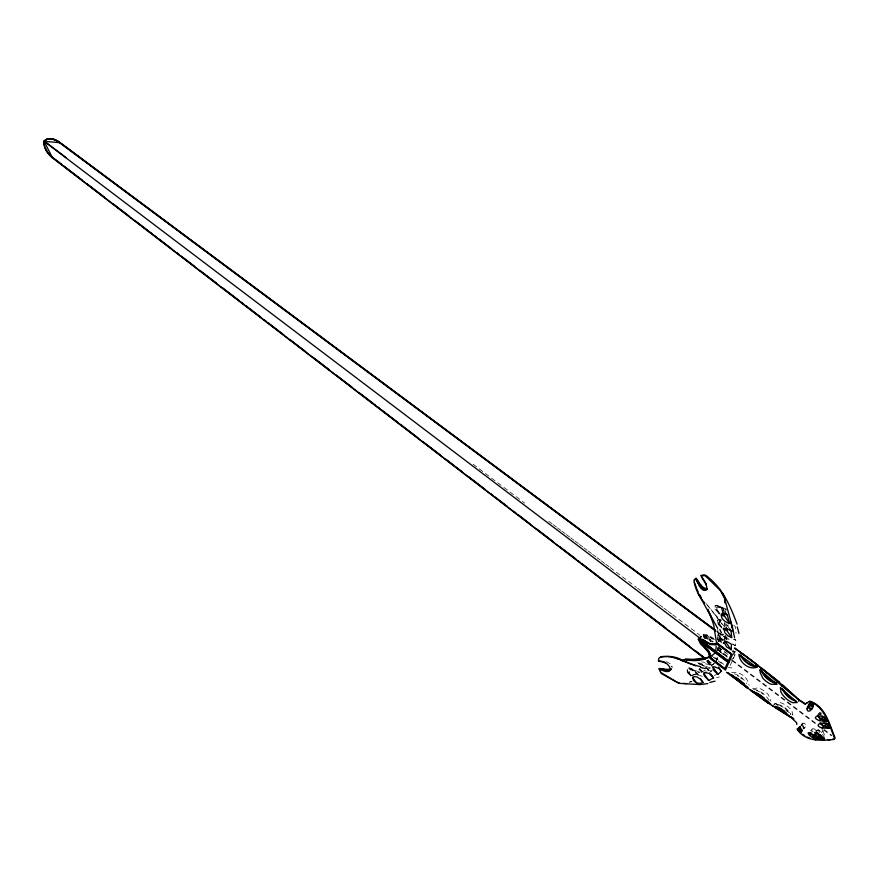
<?xml version="1.0" encoding="UTF-8"?>
<svg xmlns="http://www.w3.org/2000/svg" width="879" height="879" viewBox="0 0 879 879"><rect width="100%" height="100%" fill="white"/><g stroke="black" fill="none" stroke-linecap="round" stroke-linejoin="round"><path stroke-width="0.66" stroke-dasharray="4.39 3.3" d="M716.671 607.411L717.253 610.147L719.934 613.322M725.505 611.993L726.175 609.586M708.111 670.248L708.155 669.051L710.001 668.062M724.56 640.055L724.845 635.967M725.032 639.593L725.318 635.517L727.944 639.264M726.329 639.956L726.515 637.231L725.01 635.946M726.79 639.505L726.988 636.781M732.932 644.626L735.459 645.582L735.833 640.143L734.328 638.857M696.882 674.622L698.333 672.325L701.299 672.732L688.653 668.084L686.532 668.776L687.664 672.907L690.806 675.907L696.377 674.105L702.31 676.358M717.912 647.197L717.594 650.581L719.989 648.262L717.868 650.284M718.066 650.13L718.374 646.746M820.777 712.616L819.602 712.968L820.953 715.352M717.616 620.058L717.857 622.618L721.483 627.98M719.286 621.321L719.527 623.881L721.967 627.09M727.955 625.793L728.142 624.683M803.23 728.647L803.01 726.483L801.088 725.362M816.745 730.581C819.744 727.812 823.194 736.053 824.579 737.448M718.528 633.056L718.385 635.132L721.747 640.286M716.264 659.722L717.242 657.393M716.198 660.481L717.297 658.03M723.439 654.47L720.154 651.987L721.154 649.471M733.855 654.405L735.316 651.163M730.207 665.491L736.195 652.207M719.758 651.57L720.89 649.207M716.418 660.492L717.539 658.14M803.483 728.625C804.714 727.087 802.604 723.593 800.879 725.417C803.263 719.582 808.438 726.197 803.955 728.614M708.43 659.964L708.155 661.953L711.408 666.15M815.932 730.493C814.646 727.351 810.229 728.779 812.789 732.009M802.813 723.549L801.011 725.911M816.371 730.592L817.118 729.867M714.44 639.637L708.935 636.473A7.032 4.395 45.9 0 0 707.375 635.627L704.782 635.319L711.265 640.22M705.343 638.604L704.376 636.429L710.858 641.329M704.782 635.319L707.21 635.792A7.032 4.395 45.9 0 1 708.76 636.638L709.485 636.868M716.945 642.857L721.681 638.264L723.758 639.824M720.055 651.91L720.912 651.086M731.097 660.261L733.701 657.734M785.815 710.419L792.935 715.023L791.748 710.595A15.47 9.669 45.9 0 0 778.761 702.387L773.74 704.332A15.47 9.68 45.9 0 1 791.012 714.155M801.187 725.098L803.109 723.23M817.8 714.44L819.7 712.594M803.021 729.087L805.241 726.933M819.459 714.814L821.371 712.957L821.997 713.363M812.493 728.757L810.559 730.636L812.822 731.02M822.03 729.361L822.964 731.009L820.865 733.031L818.986 731.064L816.657 730.328M709.353 672.743L712.627 669.82M715.275 662.392L712.671 664.722L707.287 660.514M706.485 660.689L708.287 663.546L711.342 665.952L713.946 663.623M721.681 638.264L717.572 639.494M718.451 641.274L719.549 640.341L721.615 641.901M721.67 639.791L722.098 639.429L718.945 640.615M701.881 672.501L699.255 668.754L702.541 671.633L707.364 669.051L708.562 670.765L706.178 667.414M714.264 675.61L716.682 674.314M721.066 633.891L720.198 634.319L720.055 636.396L721.967 639.253M703.123 635.121L704.398 634.198L707.276 634.77A8.394 5.252 45.9 0 1 709.727 636.187L714.297 638.758M721.033 640.033L718.033 640.45M752.567 688.817L756.687 688.059L760.478 688.817A15.47 9.68 45.9 0 1 768.543 694.981L770.773 701.145M689.652 681.884L692.158 681.247M689.18 682.335L691.696 681.697M716.572 677.654L719.396 676.94M716.824 607.07L721.318 607.927L723.098 609.169L723.615 611.564M818.107 714.177L819.217 714.133M698.289 663.667L702.826 664.612L709.034 670.314M731.658 672.71C739.58 670.732 747.908 677.401 749.007 685.224M717.934 619.86L720.857 620.2M721.351 620.563L720.066 620.673L718.626 622.881L721.505 627.54M719.604 621.123L720.89 621.014M720.198 633.155L718.066 633.506L717.923 635.583L719.824 638.44L722.912 640.791M728.306 667.644L731.844 667.908M709.672 664.436L696.036 662.634M726.417 609.092L717.868 605.84L715.154 605.807L714.528 606.598L715.11 609.334L719.56 613.817M701.75 661.832L704.87 662.436M703.343 636.319L705.134 636.835A8.394 5.252 45.9 0 1 707.584 638.264L711.012 640.341M699.003 663.887L711.572 668.392M701.145 664.7L704.497 665.875M666.359 661.678L671.16 664.271L672.457 667.381M721.318 619.75L718.396 619.409L716.956 621.618L718.385 624.683L721.56 627.661M703.464 636.89L704.672 637.286A8.394 5.252 45.9 0 1 707.123 638.714L710.54 640.791M722.329 633.968L723.856 634.517M723.395 634.968L720.593 634.341L719.385 635.638L721.494 639.703M717.868 605.84L726.01 609.652M733.306 639.176L735.833 640.143M711.342 665.952L713.484 666.765M711.561 671.27L706.892 669.501L705.716 667.864M735.459 645.582L732.295 643.933M819.92 714.363L822.304 715.319M721.78 607.477L717.286 606.62L716.198 607.861L716.781 610.597M811.647 731.108L813.086 731.965M713.012 639.264L709.32 637.022M694.245 670.347L690.795 668.897L688.664 669.578L689.806 673.721L692.949 676.72M690.312 668.556L693.85 670.897L696.377 674.105M774.751 703.354L778.179 705.474M723.384 640.341L719.121 636.539M711.803 665.502L708.749 663.096L706.958 660.239M702.365 665.062L704.145 666.326M720.033 613.355L716.715 610.509L719.341 614.256M717.473 631.737L726.285 638.297L717.132 632.067M717.297 631.902L726.109 638.462M702.068 672.083L698.783 669.205M732.987 650.493L735.053 652.053M719.077 640.791L722.186 643.131M732.515 650.943L734.591 652.515M704.947 635.154L710.353 639.242M703.046 634.572L710.715 640.362M718.429 647.043L725.999 652.767M704.211 636.583L710.693 641.494M718.253 647.208L727.988 654.558M473.122 464.233L524.653 503.085M548.771 521.28L552.067 523.763M553.155 524.587L556.451 527.07M557.55 527.894L560.835 530.378M561.934 531.202L565.219 533.685M566.318 534.509L569.603 536.992M570.702 537.816L573.987 540.299M575.086 541.123L578.371 543.607M579.47 544.431L582.766 546.914M583.854 547.738L587.15 550.221M588.249 551.045L591.534 553.528M592.633 554.352L595.918 556.836M597.017 557.66L600.302 560.143M601.401 560.967L604.686 563.45M605.785 564.274L609.081 566.757M610.169 567.581L636.484 587.425M637.583 588.249L640.868 590.732M641.967 591.556L645.252 594.039M646.351 594.863L649.647 597.346M650.735 598.17L654.031 600.654M655.13 601.478L658.415 603.961M659.514 604.785L662.799 607.268M663.898 608.092L667.183 610.575M668.282 611.399L671.567 613.883M672.666 614.707L700.08 635.374M717.616 648.603L727.966 656.833M732.339 660.129L816.47 723.725M824.128 729.504L831.776 735.294M717.33 649.054L728.284 657.327M717.66 649.845L727.504 657.283M731.866 660.579L816.009 724.175M823.656 729.955L831.303 735.745M714.638 657.404L723.933 664.436M712.1 656.294L721.406 663.326M733.646 625.332L735.393 626.672L736.031 633.374M707.628 660.184L713.078 664.37M707.463 660.349L712.902 664.535M722.022 627.21L718.857 624.233M711.88 665.689L709.298 662.898L708.485 660.327M705.815 667.59L707.386 669.128M719.461 613.784L715.583 608.883L715.001 606.147L715.616 605.356L718.33 605.389L723.571 608.718L724.834 614.696M702.442 671.578L699.816 668.392M701.98 672.028L699.343 668.842M694.322 670.446L698.431 675.775M698.508 674.907L692.575 669.084L689.125 667.633L686.993 668.326L688.136 672.457L691.268 675.457L696.838 673.644L695.794 672.028M690.762 675.764L687.982 671.127L689.015 669.413L693.784 670.798L698.047 675.358M706.123 603.697L717.879 617.926L715.066 614.476L722.077 624.233M707.496 605.191L724.241 626.474M725.856 613.092L721.901 607.455L722.912 612.234M726.79 624.771L729.647 628.826M707.628 661.634L711.682 667.414M688.136 672.457L690.784 676.226M705.507 638.44L704.376 636.429M704.398 638.066L704.804 638.659M704.035 637.473L703.266 635.693M732.646 651.383L734.701 656.152M822.964 731.009L824.799 736.031M819.711 732.581L818.679 729.361M671.16 666.029L671.578 667.117M717.561 629.397L720.34 643.01M721.428 607.905L722.197 611.487M728.713 638.55L728.911 639.758M726.076 623.76L726.329 626.441M724.999 623.387L725.252 626.068M724.406 622.497L724.79 626.518M717.506 637.594A71.441 44.675 45.9 0 1 717.769 640.066M756.347 690.487A15.47 9.68 45.9 0 1 759.819 692.015M761.522 693.091A15.47 9.68 45.9 0 1 763.17 694.355M734.284 673.797A15.47 9.68 45.9 0 1 746.721 683.532M737.294 675.632A15.47 9.68 45.9 0 1 739.008 676.632M740.678 677.83A15.47 9.68 45.9 0 1 742.272 679.181M717.791 635.902A71.441 44.675 45.9 0 1 718.242 639.615M776.366 704.705A15.47 9.68 45.9 0 1 778.036 705.024M779.761 705.573A15.47 9.68 45.9 0 1 783.233 707.331M784.914 708.496A15.47 9.68 45.9 0 1 790.551 714.605M753.468 689.4A15.47 9.68 45.9 0 1 765.18 695.311M766.609 696.86A15.47 9.68 45.9 0 1 769.905 701.98"/><path stroke-width="1.32" d="M727.23 615.047L723.878 613.278L721.615 613.883C719.934 618.475 725.604 622.596 729.614 623.442L727.23 615.047L725.856 613.092M710.946 658.25L708.968 651.943L702.475 644.867A7.032 4.395 45.9 0 1 701.145 643.516L699.805 640.857L727.911 662.096L724.823 668.743L710.946 658.25C711.243 652.789 706.782 647.922 702.651 644.703A7.032 4.395 45.9 0 1 701.321 643.362L699.805 640.857M731.13 649.779L731.504 644.329L726.856 641.516L724.725 641.868L724.384 642.736L726.483 646.812L731.13 649.779L726.142 642.67L724.582 642.055M715.737 651.713L716.176 646.186M811.899 709.122C808.361 711.1 808.164 704.705 809.977 703.101C802.714 711.474 811.053 715.429 813.416 704.464L812.383 708.298M811.383 704.046L811.493 706.112L812.57 707.123M797.769 729.493C801.241 720.846 803.659 739.327 797.769 729.493L799.396 727.922L800.231 728.834L801.879 731.251L800.494 732.581M671.215 668.578C669.534 673.6 662.381 668.512 659.074 668.897L661.184 673.446L678.731 683.313L700.025 684.609L707.892 683.576M810.097 703.925L809.394 707.496L811.559 709.089M723.911 643.351L725.01 640.912M715.55 644.736L709.869 644.065L704.365 640.901A7.032 4.395 45.9 0 0 702.804 640.055L700.211 639.747L728.306 660.986L731.394 654.339L717.099 644.23M723.692 643.329L724.823 640.978M799.725 726.889L798.341 728.933L800.956 732.141L802.329 730.097M800.198 726.439L798.813 728.482L801.417 731.691M694.41 579.865L696.036 578.283C699.201 581.766 701.574 588.875 707.375 588.6M707.353 588.743L706.87 589.424C700.86 591.248 698.333 581.997 695.575 578.734L696.036 578.283C698.794 581.546 701.332 590.798 707.331 588.974M715.264 630.1L59.805 142.321A15.668 9.801 45.9 0 0 44.422 140.948L44.082 141.277A15.668 9.801 45.9 0 0 52.575 157.945L705.112 658.843M737.085 624.178C730.163 605.499 722.296 587.238 705.661 575.273L703.925 574.8L701.112 575.569C702.112 580.096 708.892 585.172 706.09 590.172L703.42 590.281L701.288 588.721L699.541 586.315L700.882 585.007M705.903 584.7L706.419 584.205L701.112 575.569L705.2 575.723L720.461 590.644L724.637 598.665L732.756 628.375M708.221 609.367L707.749 609.817L709.298 613.212A70.012 34.292 56.9 0 1 713.803 625.474L716.407 642.263M658.942 660.645L658.47 661.096C670.589 660.305 676.863 678.17 659.074 668.897L670.798 669.501M665.007 662.975L665.447 662.546L658.47 661.096L658.745 658.481L660.898 656.767C668.392 655.591 676.006 656.547 682.664 660.327L685.829 659.096L689.026 659.283A70.012 39.5 30.6 0 0 699.893 658.635L703.266 657.91M700.915 636.638L698.311 639.165L700.519 643.835A8.394 5.252 45.9 0 0 702.684 645.889L708.166 651.998L709.957 658.36L725.472 670.084L732.449 654.58L716.945 642.857C713.243 645.669 708.232 643.153 704.98 640.78A8.394 5.252 45.9 0 0 702.53 639.363L698.311 639.165L728.955 662.326M666.974 671.149L668.479 669.699M700.211 639.747L702.64 640.22A7.032 4.395 45.9 0 1 704.189 641.066L704.914 641.296M717.528 643.857L731.394 654.339M728.306 660.986L700.376 639.582M727.911 662.096L699.629 641.022M724.823 668.743L711.122 658.085M756.764 667.337L738.898 654.383C739.657 662.59 748.534 669.963 756.764 667.337L757.379 666.732M757.841 666.282L758.456 665.689L744.942 655.745M760.027 670.051L777.08 684.378L770.949 684.214A15.47 9.68 45.9 0 1 762.84 678.159L760.302 672.907L760.027 670.051L760.676 669.424M781.881 686.257L782.892 685.268L785.277 687.905M768.576 703.266L764.247 699.212A15.47 9.68 45.9 0 0 756.149 693.015L750.809 690.52L768.576 703.266L769.444 702.431M798.648 701.178L799.56 700.299L797.198 698.519M807.01 708.815L811.339 704.617M826.117 716.528L825.183 717.429C820.382 714.155 809.636 716.814 819.217 720.582L822.799 717.121L826.535 720.055M817.426 736.932C826.721 745.48 802.516 725.933 809.438 735.262L811.35 733.405L810.845 732.712M819.217 720.582L826.48 721.714L825.414 717.209M816.349 731.614L820.931 738.832C833.215 743.931 810.427 726.504 815.448 734.536L817.492 732.548L821.393 738.382L823.953 738.404M819.92 723.065L823.063 726.219L829.666 728.01C830.743 719.363 809.394 723.944 822.195 728.054L825.908 724.45L829.347 726.57M809.438 735.262L815.185 739.624L818.47 738.294M822.195 728.054L829.369 728.284L830.413 727.274L828.425 723.043M815.448 734.536L820.722 739.03L821.601 738.184L823.898 738.151M715.66 652.46L711.891 655.712M721.472 671.215L718.802 668.458L714.341 666.7L713.012 667.886L713.825 670.457L718 674.325L721.472 671.215L718.626 667.15M806.724 703.035L805.065 704.277C780.64 687.169 760.027 664.282 734.372 648.372M806.263 703.486L809.812 701.134C825.502 706.123 829.468 724.296 835.05 737.767L834.523 738.942L832.391 739.349M709.792 656.965L703.991 659.338L698.146 660.404A70.012 45.807 62.7 0 1 688.169 660.107L685.356 659.547L682.203 660.777L680.346 659.942M670.941 669.699L667.963 670.194L659.547 668.447L660.492 671.259M706.156 672.05L703.738 673.347L708.738 680.456L713.561 677.863L710.704 673.808M716.286 644.626L717.264 644.065M700.442 637.088L701.31 636.792M703.035 682.467C698.97 684.521 693.355 682.752 692.762 677.94L694.003 676.522L696.97 676.929L700.519 679.258L703.035 682.467L700.178 678.412M716.462 644.461L710.935 644.637L704.749 641.461M709.825 682.456L715.066 681.126M818.228 738.536L815.888 738.942L811.35 733.405M818.942 738.778L815.415 739.393L810.031 732.504M815.185 739.624L818.69 739.019M660.426 657.217C674.731 654.196 686.982 663.997 700.541 666.623M824.48 739.151L820.722 739.03M828.073 739.678L830.259 739.744M683.192 683.401L686.642 683.631M716.033 631.243L59.464 142.651L44.082 141.277L52.575 157.945M721.351 614.696L722.956 615.08L722.45 612.685M729.614 623.442L724.626 616.344L721.23 615.08M830.128 727.559L823.535 725.768L820.546 723.142M700.53 667.337L705.343 668.633M809.339 701.585C825.029 706.573 829.007 724.746 834.589 738.217L834.05 739.393C821.14 740.931 804.812 741.81 797.022 728.955M812.965 704.903L809.394 703.661M723.835 628.232L725.505 628.76M723.362 628.683L727.175 630.023M731.702 637.572L731.064 630.858L725.878 628.122L723.813 628.87L725.043 633.056L728.219 636.033L731.702 637.572L726.713 630.474L723.23 628.924M711.693 641.274L712.825 641.648M676.555 681.928L679.192 682.862M756.27 664.645L756.841 664.865M682.203 660.777L695.685 665.897M674.698 657.646L679.423 659.525M827.194 721.022L820.481 718.264L818.019 715.945M826.732 721.472L820.019 718.714L817.283 715.803M806.966 736.987L810.339 738.393M778.168 681.588L779.277 682.258L761.785 668.337L763.73 670.205M757.423 665.161L758.456 665.689M805.538 703.826L798.539 699.596M812.108 702.453L814.339 703.563M661.656 672.995L675.501 681.247M723.692 628.474L725.505 629.496M775.608 707.914L790.441 717L796.726 722.813L796.781 724.549M825.908 724.45L823.964 723.01M778.311 707.221L784.024 710.836M775.564 706.233L785.848 712.737M785.705 713.254L787.782 714.572M768.696 702.706L770.806 704.057M772.256 705.771L774.432 706.573A15.47 9.669 45.9 0 1 787.419 714.792L790.65 717.231L766.125 701.794L726.461 672.237M757.544 693.366L764.29 698.058M753.699 691.465L768.323 701.651M744.81 685.653L740.547 682.445M750.259 689.575L755.698 693.498M760.06 696.64L765.499 700.563M734.844 647.922L776.355 679.654L799.56 700.299M743.876 654.976L740.689 652.647L741.502 653.438M715.099 630.265L59.64 142.486A15.668 9.801 45.9 0 0 44.258 141.112A15.668 9.801 45.9 0 0 52.751 157.78L705.277 658.679M708.738 680.456L704.343 675.951L703.826 673.248L704.486 672.49L709.023 673.435L713.561 677.863M44.258 141.112L66.167 157.671M802.725 734.163L804.801 735.734M700.596 638.648L44.082 141.277A15.668 9.801 45.9 0 1 59.464 142.651M52.916 157.616L61.629 164.307M63.815 165.977L82.329 180.195M86.691 183.535L104.118 196.918M112.831 203.609L129.169 216.146M135.707 221.167L152.056 233.715M154.232 235.385L156.407 237.055M158.583 238.725L171.658 248.768M177.108 252.943L179.283 254.613M181.47 256.283L194.534 266.326M199.983 270.501L216.322 283.049M222.859 288.07L239.198 300.607M241.384 302.277L243.56 303.958M245.735 305.628L260.986 317.33M264.26 319.846L266.436 321.516M268.611 323.186L283.862 334.899M290.4 339.909L305.65 351.622M313.276 357.467L329.614 370.015M336.152 375.036L352.501 387.573M359.028 392.594L375.377 405.142M377.552 406.812L379.728 408.482M381.904 410.152L398.253 422.7M400.428 424.37L417.855 437.753M423.304 441.928L440.731 455.311M446.18 459.486L462.519 472.034M469.056 477.055L485.395 489.592M490.845 493.778L493.02 495.448M495.207 497.118L507.183 506.315M513.721 511.336L515.896 513.006M518.083 514.676L530.059 523.884M536.597 528.894L552.935 541.442M559.473 546.463L575.822 559M577.997 560.67L580.173 562.351M582.348 564.021L598.698 576.558M600.873 578.239L603.049 579.909M605.224 581.579L619.387 592.446M623.749 595.797L642.263 610.015M646.625 613.355L666.238 628.408M672.776 633.429L689.114 645.966M695.652 650.987L705.452 658.514M736.141 677.379L744.381 683.829M731.559 674.611L748.029 687.499M727.977 672.6L731.119 675.061M822.173 716.627L822.799 717.121M790.902 716.55L793.968 719.022M782.892 685.268L795.934 697.091M742.03 653.954L742.733 654.602M765.796 672.402L766.389 672.973M704.815 603.137C699.321 596.775 694.839 588.677 693.949 580.327L695.575 578.734L699.541 586.315M729.647 628.826L731.064 630.858M713.012 667.216L718 674.325M692.476 677.171L696.607 683.049M699.288 594.259L701.101 597.27M717.747 628.419L698.212 593.699M708.331 610.883L709.485 613.026A71.441 44.675 45.9 0 1 711.386 616.959M719.802 629.551L721.461 632.858M814.229 734.811L816.119 738.712M722.648 593.171L725.109 598.203L725.417 602.467M829.369 728.284L827.546 723.889M697.201 589.589L698.19 592.028M694.388 582.392L696.706 588.37M820.47 734.822L821.601 738.184M825.183 717.429L826.48 721.714M737.283 626.914L738.964 633.473M731.46 624.486L730.834 622.013L732.954 631.1M731.746 625.562L732.295 627.716M732.57 628.804L734.635 637.671M723.867 612.751L724.626 616.344M726.461 627.782L726.713 630.474M724.637 598.665L724.955 602.917M49.048 153.902A15.668 9.801 45.9 0 1 47.949 152.496M46.972 151.034A15.668 9.801 45.9 0 1 45.444 148.035M44.324 143.607A15.668 9.801 45.9 0 1 44.422 140.948M756.27 666.271A15.47 9.68 45.9 0 1 740.887 655.053M755.808 666.721A15.47 9.68 45.9 0 1 740.426 655.503M776.322 683.379A15.47 9.68 45.9 0 1 761.401 671.182M709.727 656.426A71.441 44.675 45.9 0 1 688.367 659.92L685.356 659.547L688.839 659.47A71.441 44.675 45.9 0 0 705.474 657.91M711.814 617.937A71.441 44.675 45.9 0 1 712.649 619.904M795.264 700.387A15.47 9.68 45.9 0 1 783.354 689.773M796.517 701.354A15.47 9.68 45.9 0 1 782.046 688.466M776.783 682.928A15.47 9.68 45.9 0 1 761.873 670.732M780.409 687.686L780.948 692.103A15.47 9.669 45.9 0 0 792.869 702.706L797.275 702.508L780.409 687.686M732.35 675.687L729.867 674.446L747.414 688.092L738.756 679.698L732.35 675.687"/></g></svg>
